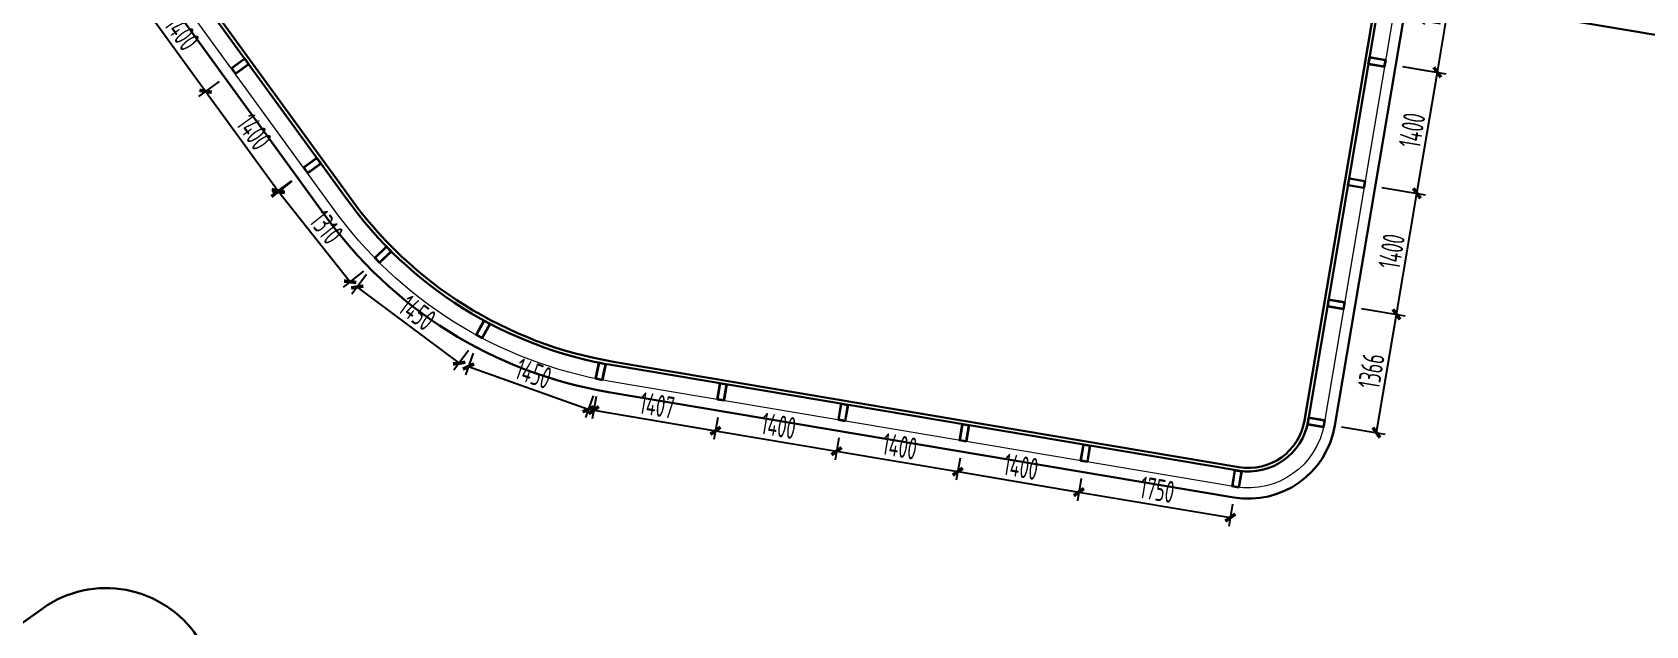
# Model space of a CAD drawing. Extents: x -936 to 12807311, y 101 to 1511157.
# Drawn here: x 12283921 to 12302307, y 1273290 to 1280057 of the extents above; entities that cross this region are included whole.
import ezdxf

# ---------------------------------------------------------------- set-up
doc = ezdxf.new("R2010")
doc.units = 0
doc.header["$LTSCALE"] = 1000
doc.header["$MEASUREMENT"] = 0
for name, color, linetype, lineweight in [('PX-GLAZ-F2$0$PX-GLAZ-F1$0$PX-GLAZ-F1$0$_EDO-ALUMINIUM-SECTION', 90, 'Continuous', 30), ('PX-GLAZ-F2$0$PX-GLAZ-F2$0$_EDO-ALUMINIUM-VIEW', 94, 'Continuous', 18), ('PX-GLAZ-F2$0$PX-GLAZ-F2$0$_EDO-GLASS-SECTION', 130, 'Continuous', 30), ('PX-GLAZ-F2$0$PX-GLAZ-F2$0$PX-GLAZ-F2$0$板边线', 36, 'Continuous', 30), ('PX-GLAZ-F2$0$PX-GLAZ-F2$0$板边线', 36, 'Continuous', 30)]:
    doc.layers.add(name, color=color, linetype=linetype, lineweight=lineweight)
doc.layers.add('PX-GLAZ-F2$0$PX-PLAN-F2-T1$0$A-DIMS-150', color=1, linetype='Continuous')
doc.styles.add('PX-GLAZ-F2$0$PX-PLAN-F2-T1$0$XD2008_T3', font='xd-hzs.shx', dxfattribs={"width": 0.7, "bigfont": 'xd-hztxt.shx'})
doc.dimstyles.new('PX-GLAZ-F2$0$PX-PLAN-F2-T1$0$XD300$0&&100', dxfattribs={"dimtxt": 250, "dimasz": 100, "dimexe": 100, "dimexo": 200, "dimgap": 50, "dimtad": 1, "dimdec": 0, "dimzin": 0, "dimdsep": 46, "dimtxsty": 'PX-GLAZ-F2$0$PX-PLAN-F2-T1$0$XD2008_T3', "dimblk": 'PX-GLAZ-F2$0$PX-PLAN-F2-T1$0$_ArchTick', "dimcen": 0.09, "dimclrt": 4, "dimazin": 2, "dimtfac": 1, "dimtdec": 0, "dimtix": 1, "dimtmove": 2, "dimatfit": 3, "dimfxl": 0, "dimtolj": 1, "dimtzin": 0, "dimarcsym": 0})

# ---------------------------------------------------------------- blocks, each defined once
blk = doc.blocks.new('PX-GLAZ-F2$0$PX-PLAN-F2-T1$0$_ArchTick')
at = {"color": 0, "linetype": 'ByBlock', "const_width": 0.4}
blk.add_lwpolyline([(-0.5, -0.5), (0.5, 0.5)], dxfattribs=at)
blk = doc.blocks.new('*D605')
at = {"layer": 'Defpoints', "color": 0, "transparency": 16777216}
for p in [(12285393, 1280749, 0), (12286213, 1279615), (12285895, 1279384)]:
    blk.add_point(p, dxfattribs=at)
at = {"layer": 'PX-GLAZ-F2$0$PX-PLAN-F2-T1$0$A-DIMS-150', "color": 0, "lineweight": -2, "transparency": 16777216}
for p, q in [((12285231, 1280632), (12284994, 1280460)), ((12285075, 1280519), (12285895, 1279384)), ((12286051, 1279497), (12285814, 1279326))]:
    blk.add_line(p, q, dxfattribs=at)
at = {"layer": 'PX-GLAZ-F2$0$PX-PLAN-F2-T1$0$A-DIMS-150', "color": 0, "lineweight": -2, "transparency": 16777216, "xscale": 100, "yscale": 100, "zscale": 100}
for p, rotation in [((12285075, 1280519), 125.8795980664976), ((12285895, 1279384), 305.8795980664976)]:
    blk.add_blockref('PX-GLAZ-F2$0$PX-PLAN-F2-T1$0$_ArchTick', p, dxfattribs=dict(at, rotation=rotation))
at = {"layer": 'PX-GLAZ-F2$0$PX-PLAN-F2-T1$0$A-DIMS-150', "color": 4, "transparency": 16777216, "insert": (12285627, 1280054), "char_height": 250, "attachment_point": 5, "rotation": 305.8796, "style": 'PX-GLAZ-F2$0$PX-PLAN-F2-T1$0$XD2008_T3'}
blk.add_mtext('\\A1;1400', dxfattribs=at)
blk = doc.blocks.new('*D606')
at = {"layer": 'Defpoints', "color": 0, "transparency": 16777216}
for p in [(12286213, 1279615), (12287036, 1278482), (12286719, 1278251)]:
    blk.add_point(p, dxfattribs=at)
at = {"layer": 'PX-GLAZ-F2$0$PX-PLAN-F2-T1$0$A-DIMS-150', "color": 0, "lineweight": -2, "transparency": 16777216}
for p, q in [((12286052, 1279497), (12285815, 1279325)), ((12285896, 1279384), (12286719, 1278251)), ((12286875, 1278364), (12286638, 1278192))]:
    blk.add_line(p, q, dxfattribs=at)
at = {"layer": 'PX-GLAZ-F2$0$PX-PLAN-F2-T1$0$A-DIMS-150', "color": 0, "lineweight": -2, "transparency": 16777216, "xscale": 100, "yscale": 100, "zscale": 100}
for p, rotation in [((12285896, 1279384), 126.0022527714349), ((12286719, 1278251), 306.0022527714349)]:
    blk.add_blockref('PX-GLAZ-F2$0$PX-PLAN-F2-T1$0$_ArchTick', p, dxfattribs=dict(at, rotation=rotation))
at = {"layer": 'PX-GLAZ-F2$0$PX-PLAN-F2-T1$0$A-DIMS-150', "color": 4, "transparency": 16777216, "insert": (12286449, 1278920), "char_height": 250, "attachment_point": 5, "rotation": 306.0023, "style": 'PX-GLAZ-F2$0$PX-PLAN-F2-T1$0$XD2008_T3'}
blk.add_mtext('\\A1;1400', dxfattribs=at)
blk = doc.blocks.new('*D607')
at = {"layer": 'Defpoints', "color": 0, "transparency": 16777216}
for p in [(12287036, 1278482), (12287851, 1277456), (12287543, 1277212)]:
    blk.add_point(p, dxfattribs=at)
at = {"layer": 'PX-GLAZ-F2$0$PX-PLAN-F2-T1$0$A-DIMS-150', "color": 0, "lineweight": -2, "transparency": 16777216}
for p, q in [((12286880, 1278358), (12286651, 1278176)), ((12286729, 1278238), (12287543, 1277212)), ((12287694, 1277331), (12287465, 1277150))]:
    blk.add_line(p, q, dxfattribs=at)
at = {"layer": 'PX-GLAZ-F2$0$PX-PLAN-F2-T1$0$A-DIMS-150', "color": 0, "lineweight": -2, "transparency": 16777216, "xscale": 100, "yscale": 100, "zscale": 100}
for p, rotation in [((12286729, 1278238), 128.4235843102244), ((12287543, 1277212), 308.4235843102244)]:
    blk.add_blockref('PX-GLAZ-F2$0$PX-PLAN-F2-T1$0$_ArchTick', p, dxfattribs=dict(at, rotation=rotation))
at = {"layer": 'PX-GLAZ-F2$0$PX-PLAN-F2-T1$0$A-DIMS-150', "color": 4, "transparency": 16777216, "insert": (12287273, 1277834), "char_height": 250, "attachment_point": 5, "rotation": 308.4236, "style": 'PX-GLAZ-F2$0$PX-PLAN-F2-T1$0$XD2008_T3'}
blk.add_mtext('\\A1;1310', dxfattribs=at)
blk = doc.blocks.new('*D608')
at = {"layer": 'Defpoints', "color": 0, "transparency": 16777216}
for p in [(12287851, 1277456), (12289012, 1276587), (12288785, 1276284)]:
    blk.add_point(p, dxfattribs=at)
at = {"layer": 'PX-GLAZ-F2$0$PX-PLAN-F2-T1$0$A-DIMS-150', "color": 0, "lineweight": -2, "transparency": 16777216}
for p, q in [((12287731, 1277295), (12287564, 1277072)), ((12287624, 1277152), (12288785, 1276284)), ((12288893, 1276427), (12288726, 1276203))]:
    blk.add_line(p, q, dxfattribs=at)
at = {"layer": 'PX-GLAZ-F2$0$PX-PLAN-F2-T1$0$A-DIMS-150', "color": 0, "lineweight": -2, "transparency": 16777216, "xscale": 100, "yscale": 100, "zscale": 100}
for p, rotation in [((12287624, 1277152), 143.2289040738408), ((12288785, 1276284), 323.2289040738408)]:
    blk.add_blockref('PX-GLAZ-F2$0$PX-PLAN-F2-T1$0$_ArchTick', p, dxfattribs=dict(at, rotation=rotation))
at = {"layer": 'PX-GLAZ-F2$0$PX-PLAN-F2-T1$0$A-DIMS-150', "color": 4, "transparency": 16777216, "insert": (12288309, 1276858), "char_height": 250, "attachment_point": 5, "rotation": 323.2289, "style": 'PX-GLAZ-F2$0$PX-PLAN-F2-T1$0$XD2008_T3'}
blk.add_mtext('\\A1;1450', dxfattribs=at)
blk = doc.blocks.new('*D609')
at = {"layer": 'Defpoints', "color": 0, "transparency": 16777216}
for p in [(12289012, 1276587), (12290378, 1276099), (12290256, 1275758)]:
    blk.add_point(p, dxfattribs=at)
at = {"layer": 'PX-GLAZ-F2$0$PX-PLAN-F2-T1$0$A-DIMS-150', "color": 0, "lineweight": -2, "transparency": 16777216}
for p, q in [((12288945, 1276399), (12288857, 1276152)), ((12288891, 1276246), (12290256, 1275758)), ((12290311, 1275911), (12290223, 1275664))]:
    blk.add_line(p, q, dxfattribs=at)
at = {"layer": 'PX-GLAZ-F2$0$PX-PLAN-F2-T1$0$A-DIMS-150', "color": 0, "lineweight": -2, "transparency": 16777216, "xscale": 100, "yscale": 100, "zscale": 100}
for p, rotation in [((12288891, 1276246), 160.3321218391141), ((12290256, 1275758), 340.3321218391141)]:
    blk.add_blockref('PX-GLAZ-F2$0$PX-PLAN-F2-T1$0$_ArchTick', p, dxfattribs=dict(at, rotation=rotation))
at = {"layer": 'PX-GLAZ-F2$0$PX-PLAN-F2-T1$0$A-DIMS-150', "color": 4, "transparency": 16777216, "insert": (12289632, 1276167), "char_height": 250, "attachment_point": 5, "rotation": 340.3321, "style": 'PX-GLAZ-F2$0$PX-PLAN-F2-T1$0$XD2008_T3'}
blk.add_mtext('\\A1;1450', dxfattribs=at)
blk = doc.blocks.new('*D528')
at = {"layer": 'Defpoints', "color": 0, "transparency": 16777216}
for p in [(12290378, 1276099), (12291765, 1275864), (12291706, 1275513)]:
    blk.add_point(p, dxfattribs=at)
at = {"layer": 'PX-GLAZ-F2$0$PX-PLAN-F2-T1$0$A-DIMS-150', "color": 0, "lineweight": -2, "transparency": 16777216}
for p, q in [((12290345, 1275902), (12290302, 1275650)), ((12290319, 1275748), (12291706, 1275513)), ((12291732, 1275666), (12291689, 1275414))]:
    blk.add_line(p, q, dxfattribs=at)
at = {"layer": 'PX-GLAZ-F2$0$PX-PLAN-F2-T1$0$A-DIMS-150', "color": 0, "lineweight": -2, "transparency": 16777216, "xscale": 100, "yscale": 100, "zscale": 100}
for p, rotation in [((12290319, 1275748), 170.3594798406666), ((12291706, 1275513), 350.3594798406666)]:
    blk.add_blockref('PX-GLAZ-F2$0$PX-PLAN-F2-T1$0$_ArchTick', p, dxfattribs=dict(at, rotation=rotation))
at = {"layer": 'PX-GLAZ-F2$0$PX-PLAN-F2-T1$0$A-DIMS-150', "color": 4, "transparency": 16777216, "insert": (12291041, 1275803), "char_height": 250, "attachment_point": 5, "rotation": 350.3595, "style": 'PX-GLAZ-F2$0$PX-PLAN-F2-T1$0$XD2008_T3'}
blk.add_mtext('\\A1;1407', dxfattribs=at)
blk = doc.blocks.new('*D529')
at = {"layer": 'Defpoints', "color": 0, "transparency": 16777216}
for p in [(12291765, 1275864), (12293146, 1275631), (12293086, 1275280)]:
    blk.add_point(p, dxfattribs=at)
at = {"layer": 'PX-GLAZ-F2$0$PX-PLAN-F2-T1$0$A-DIMS-150', "color": 0, "lineweight": -2, "transparency": 16777216}
for p, q in [((12291732, 1275666), (12291689, 1275415)), ((12291706, 1275513), (12293086, 1275280)), ((12293112, 1275433), (12293070, 1275182))]:
    blk.add_line(p, q, dxfattribs=at)
at = {"layer": 'PX-GLAZ-F2$0$PX-PLAN-F2-T1$0$A-DIMS-150', "color": 0, "lineweight": -2, "transparency": 16777216, "xscale": 100, "yscale": 100, "zscale": 100}
for p, rotation in [((12291706, 1275513), 170.4236160039221), ((12293086, 1275280), 350.423616003922)]:
    blk.add_blockref('PX-GLAZ-F2$0$PX-PLAN-F2-T1$0$_ArchTick', p, dxfattribs=dict(at, rotation=rotation))
at = {"layer": 'PX-GLAZ-F2$0$PX-PLAN-F2-T1$0$A-DIMS-150', "color": 4, "transparency": 16777216, "insert": (12292425, 1275569), "char_height": 250, "attachment_point": 5, "rotation": 350.4236, "style": 'PX-GLAZ-F2$0$PX-PLAN-F2-T1$0$XD2008_T3'}
blk.add_mtext('\\A1;1400', dxfattribs=at)
blk = doc.blocks.new('*D530')
at = {"layer": 'Defpoints', "color": 0, "transparency": 16777216}
for p in [(12293146, 1275631), (12294526, 1275398), (12294467, 1275047)]:
    blk.add_point(p, dxfattribs=at)
at = {"layer": 'PX-GLAZ-F2$0$PX-PLAN-F2-T1$0$A-DIMS-150', "color": 0, "lineweight": -2, "transparency": 16777216}
for p, q in [((12293112, 1275433), (12293070, 1275182)), ((12293086, 1275280), (12294467, 1275047)), ((12294493, 1275201), (12294450, 1274949))]:
    blk.add_line(p, q, dxfattribs=at)
at = {"layer": 'PX-GLAZ-F2$0$PX-PLAN-F2-T1$0$A-DIMS-150', "color": 0, "lineweight": -2, "transparency": 16777216, "xscale": 100, "yscale": 100, "zscale": 100}
for p, rotation in [((12293086, 1275280), 170.4236160039662), ((12294467, 1275047), 350.4236160039662)]:
    blk.add_blockref('PX-GLAZ-F2$0$PX-PLAN-F2-T1$0$_ArchTick', p, dxfattribs=dict(at, rotation=rotation))
at = {"layer": 'PX-GLAZ-F2$0$PX-PLAN-F2-T1$0$A-DIMS-150', "color": 4, "transparency": 16777216, "insert": (12293806, 1275336), "char_height": 250, "attachment_point": 5, "rotation": 350.4236, "style": 'PX-GLAZ-F2$0$PX-PLAN-F2-T1$0$XD2008_T3'}
blk.add_mtext('\\A1;1400', dxfattribs=at)
blk = doc.blocks.new('*D531')
at = {"layer": 'Defpoints', "color": 0, "transparency": 16777216}
for p in [(12294526, 1275398), (12295907, 1275165), (12295847, 1274814)]:
    blk.add_point(p, dxfattribs=at)
at = {"layer": 'PX-GLAZ-F2$0$PX-PLAN-F2-T1$0$A-DIMS-150', "color": 0, "lineweight": -2, "transparency": 16777216}
for p, q in [((12294493, 1275201), (12294450, 1274948)), ((12294467, 1275047), (12295847, 1274814)), ((12295873, 1274968), (12295831, 1274715))]:
    blk.add_line(p, q, dxfattribs=at)
at = {"layer": 'PX-GLAZ-F2$0$PX-PLAN-F2-T1$0$A-DIMS-150', "color": 0, "lineweight": -2, "transparency": 16777216, "xscale": 100, "yscale": 100, "zscale": 100}
for p, rotation in [((12294467, 1275047), 170.4236160039474), ((12295847, 1274814), 350.4236160039474)]:
    blk.add_blockref('PX-GLAZ-F2$0$PX-PLAN-F2-T1$0$_ArchTick', p, dxfattribs=dict(at, rotation=rotation))
at = {"layer": 'PX-GLAZ-F2$0$PX-PLAN-F2-T1$0$A-DIMS-150', "color": 4, "transparency": 16777216, "insert": (12295186, 1275103), "char_height": 250, "attachment_point": 5, "rotation": 350.4236, "style": 'PX-GLAZ-F2$0$PX-PLAN-F2-T1$0$XD2008_T3'}
blk.add_mtext('\\A1;1400', dxfattribs=at)
blk = doc.blocks.new('*D532')
at = {"layer": 'Defpoints', "color": 0, "transparency": 16777216}
for p in [(12295907, 1275165), (12297632, 1274874), (12297573, 1274523)]:
    blk.add_point(p, dxfattribs=at)
at = {"layer": 'PX-GLAZ-F2$0$PX-PLAN-F2-T1$0$A-DIMS-150', "color": 0, "lineweight": -2, "transparency": 16777216}
for p, q in [((12295873, 1274968), (12295831, 1274715)), ((12295847, 1274814), (12297573, 1274523)), ((12297599, 1274677), (12297556, 1274424))]:
    blk.add_line(p, q, dxfattribs=at)
at = {"layer": 'PX-GLAZ-F2$0$PX-PLAN-F2-T1$0$A-DIMS-150', "color": 0, "lineweight": -2, "transparency": 16777216, "xscale": 100, "yscale": 100, "zscale": 100}
for p, rotation in [((12295847, 1274814), 170.4236160849962), ((12297573, 1274523), 350.4236160849962)]:
    blk.add_blockref('PX-GLAZ-F2$0$PX-PLAN-F2-T1$0$_ArchTick', p, dxfattribs=dict(at, rotation=rotation))
at = {"layer": 'PX-GLAZ-F2$0$PX-PLAN-F2-T1$0$A-DIMS-150', "color": 4, "transparency": 16777216, "insert": (12296739, 1274841), "char_height": 250, "attachment_point": 5, "rotation": 350.4236, "style": 'PX-GLAZ-F2$0$PX-PLAN-F2-T1$0$XD2008_T3'}
blk.add_mtext('\\A1;1750', dxfattribs=at)
blk = doc.blocks.new('*D534')
at = {"layer": 'Defpoints', "color": 0, "transparency": 16777216}
for p in [(12298870, 1276940), (12299466, 1276840), (12298643, 1275593)]:
    blk.add_point(p, dxfattribs=at)
at = {"layer": 'PX-GLAZ-F2$0$PX-PLAN-F2-T1$0$A-DIMS-150', "color": 0, "lineweight": -2, "transparency": 16777216}
for p, q in [((12299067, 1276907), (12299564, 1276823)), ((12299238, 1275492), (12299466, 1276840)), ((12298840, 1275559), (12299337, 1275475))]:
    blk.add_line(p, q, dxfattribs=at)
at = {"layer": 'PX-GLAZ-F2$0$PX-PLAN-F2-T1$0$A-DIMS-150', "color": 0, "lineweight": -2, "transparency": 16777216, "xscale": 100, "yscale": 100, "zscale": 100}
for p, rotation in [((12299466, 1276840), 80.4142911311892), ((12299238, 1275492), 260.4142911311892)]:
    blk.add_blockref('PX-GLAZ-F2$0$PX-PLAN-F2-T1$0$_ArchTick', p, dxfattribs=dict(at, rotation=rotation))
at = {"layer": 'PX-GLAZ-F2$0$PX-PLAN-F2-T1$0$A-DIMS-150', "color": 4, "transparency": 16777216, "insert": (12299179, 1276195), "char_height": 250, "attachment_point": 5, "rotation": 80.4143, "style": 'PX-GLAZ-F2$0$PX-PLAN-F2-T1$0$XD2008_T3'}
blk.add_mtext('\\A1;1366', dxfattribs=at)
blk = doc.blocks.new('*D535')
at = {"layer": 'Defpoints', "color": 0, "transparency": 16777216}
for p in [(12299103, 1278321), (12299699, 1278220), (12298870, 1276940)]:
    blk.add_point(p, dxfattribs=at)
at = {"layer": 'PX-GLAZ-F2$0$PX-PLAN-F2-T1$0$A-DIMS-150', "color": 0, "lineweight": -2, "transparency": 16777216}
for p, q in [((12299300, 1278287), (12299797, 1278203)), ((12299466, 1276840), (12299699, 1278220)), ((12299067, 1276907), (12299564, 1276823))]:
    blk.add_line(p, q, dxfattribs=at)
at = {"layer": 'PX-GLAZ-F2$0$PX-PLAN-F2-T1$0$A-DIMS-150', "color": 0, "lineweight": -2, "transparency": 16777216, "xscale": 100, "yscale": 100, "zscale": 100}
for p, rotation in [((12299699, 1278220), 80.41429113118922), ((12299466, 1276840), 260.4142911311892)]:
    blk.add_blockref('PX-GLAZ-F2$0$PX-PLAN-F2-T1$0$_ArchTick', p, dxfattribs=dict(at, rotation=rotation))
at = {"layer": 'PX-GLAZ-F2$0$PX-PLAN-F2-T1$0$A-DIMS-150', "color": 4, "transparency": 16777216, "insert": (12299410, 1277559), "char_height": 250, "attachment_point": 5, "rotation": 80.4143, "style": 'PX-GLAZ-F2$0$PX-PLAN-F2-T1$0$XD2008_T3'}
blk.add_mtext('\\A1;1400', dxfattribs=at)
blk = doc.blocks.new('*D536')
at = {"layer": 'Defpoints', "color": 0, "transparency": 16777216}
for p in [(12299336, 1279701), (12299932, 1279600), (12299103, 1278321)]:
    blk.add_point(p, dxfattribs=at)
at = {"layer": 'PX-GLAZ-F2$0$PX-PLAN-F2-T1$0$A-DIMS-150', "color": 0, "lineweight": -2, "transparency": 16777216}
for p, q in [((12299534, 1279668), (12300030, 1279584)), ((12299699, 1278220), (12299932, 1279600)), ((12299300, 1278287), (12299797, 1278203))]:
    blk.add_line(p, q, dxfattribs=at)
at = {"layer": 'PX-GLAZ-F2$0$PX-PLAN-F2-T1$0$A-DIMS-150', "color": 0, "lineweight": -2, "transparency": 16777216, "xscale": 100, "yscale": 100, "zscale": 100}
for p, rotation in [((12299932, 1279600), 80.41429113118922), ((12299699, 1278220), 260.4142911311892)]:
    blk.add_blockref('PX-GLAZ-F2$0$PX-PLAN-F2-T1$0$_ArchTick', p, dxfattribs=dict(at, rotation=rotation))
at = {"layer": 'PX-GLAZ-F2$0$PX-PLAN-F2-T1$0$A-DIMS-150', "color": 4, "transparency": 16777216, "insert": (12299643, 1278939), "char_height": 250, "attachment_point": 5, "rotation": 80.4143, "style": 'PX-GLAZ-F2$0$PX-PLAN-F2-T1$0$XD2008_T3'}
blk.add_mtext('\\A1;1400', dxfattribs=at)
blk = doc.blocks.new('*D584')
at = {"layer": 'Defpoints', "color": 0, "transparency": 16777216}
for p in [(12299567, 1281082, 0), (12300165, 1280981), (12299336, 1279701)]:
    blk.add_point(p, dxfattribs=at)
at = {"layer": 'PX-GLAZ-F2$0$PX-PLAN-F2-T1$0$A-DIMS-150', "color": 0, "lineweight": -2, "transparency": 16777216}
for p, q in [((12299764, 1281049), (12300264, 1280964)), ((12299932, 1279600), (12300165, 1280981)), ((12299534, 1279668), (12300030, 1279584))]:
    blk.add_line(p, q, dxfattribs=at)
at = {"layer": 'PX-GLAZ-F2$0$PX-PLAN-F2-T1$0$A-DIMS-150', "color": 0, "lineweight": -2, "transparency": 16777216, "xscale": 100, "yscale": 100, "zscale": 100}
for p, rotation in [((12300165, 1280981), 80.41429113118922), ((12299932, 1279600), 260.4142911311892)]:
    blk.add_blockref('PX-GLAZ-F2$0$PX-PLAN-F2-T1$0$_ArchTick', p, dxfattribs=dict(at, rotation=rotation))
at = {"layer": 'PX-GLAZ-F2$0$PX-PLAN-F2-T1$0$A-DIMS-150', "color": 4, "transparency": 16777216, "insert": (12299876, 1280320), "char_height": 250, "attachment_point": 5, "rotation": 80.4143, "style": 'PX-GLAZ-F2$0$PX-PLAN-F2-T1$0$XD2008_T3'}
blk.add_mtext('\\A1;1400', dxfattribs=at)
blk = doc.blocks.new('PX-GLAZ-F2')
at = {"layer": 'PX-GLAZ-F2$0$PX-GLAZ-F1$0$PX-GLAZ-F1$0$_EDO-ALUMINIUM-SECTION'}
for points in [[(12286237, 1279582.2), (12286388.3, 1279692.1), (12286341.2, 1279756.8), (12286190, 1279646.9)], [(12299343.1, 1279740.4), (12299158.7, 1279771.6), (12299145.3, 1279692.7), (12299329.7, 1279661.5)], [(12287059.9, 1278449.6), (12287211.2, 1278559.5), (12287164.2, 1278624.2), (12287012.9, 1278514.3)], [(12299109.9, 1278360), (12298925.5, 1278391.1), (12298912.2, 1278312.2), (12299096.6, 1278281.1)], [(12287878.5, 1277426.9), (12288012.6, 1277557.2), (12287956.8, 1277614.6), (12287822.7, 1277484.3)], [(12298876.8, 1276979.5), (12298692.4, 1277010.6), (12298679.1, 1276931.8), (12298863.5, 1276900.6)], [(12289047.5, 1276568.1), (12289137.4, 1276732.1), (12289067.3, 1276770.5), (12288977.4, 1276606.5)], [(12290417.5, 1276091.1), (12290455.2, 1276274.3), (12290376.8, 1276290.4), (12290339.1, 1276107.2)], [(12291804.6, 1275856.9), (12291835.7, 1276041.3), (12291756.8, 1276054.6), (12291725.7, 1275870.2)], [(12293185, 1275624), (12293216.2, 1275808.4), (12293137.3, 1275821.7), (12293106.2, 1275637.3)], [(12298649.2, 1275632.1), (12298464.8, 1275663.2), (12298451.5, 1275584.4), (12298635.9, 1275553.2)], [(12294565.5, 1275391.1), (12294596.6, 1275575.5), (12294517.8, 1275588.8), (12294486.7, 1275404.4)], [(12295946, 1275158.2), (12295977.1, 1275342.6), (12295898.3, 1275355.9), (12295867.1, 1275171.5)], [(12297671.3, 1274867.1), (12297702.4, 1275051.5), (12297623.5, 1275064.8), (12297592.4, 1274880.4)]]:
    blk.add_lwpolyline(points, close=True, dxfattribs=at)
at = {"layer": 'PX-GLAZ-F2$0$PX-GLAZ-F1$0$PX-GLAZ-F1$0$_EDO-ALUMINIUM-SECTION', "elevation": 0}
for points in [[(12286384.1, 1279692.8), (12286237.7, 1279586.4), (12286194.2, 1279646.3), (12286340.6, 1279752.6)], [(12299161.1, 1279768.1), (12299339.6, 1279738), (12299327.3, 1279665), (12299148.8, 1279695.1)], [(12287207, 1278560.2), (12287060.6, 1278453.8), (12287017.1, 1278513.7), (12287163.5, 1278620.1)], [(12298928, 1278387.6), (12299106.5, 1278357.5), (12299094.1, 1278284.5), (12298915.7, 1278314.7)], [(12288008.3, 1277557.3), (12287878.5, 1277431.2), (12287827, 1277484.2), (12287956.8, 1277610.4)], [(12298694.9, 1277007.2), (12298873.3, 1276977), (12298861, 1276904.1), (12298682.5, 1276934.2)], [(12289133.3, 1276730.9), (12289046.4, 1276572.2), (12288981.5, 1276607.7), (12289068.4, 1276766.5)], [(12290451.6, 1276271.9), (12290415.2, 1276094.6), (12290342.7, 1276109.5), (12290379.1, 1276286.8)], [(12291832.2, 1276038.9), (12291802.1, 1275860.4), (12291729.1, 1275872.7), (12291759.2, 1276051.2)], [(12293212.7, 1275805.9), (12293182.6, 1275627.5), (12293109.6, 1275639.8), (12293139.7, 1275818.3)], [(12298467.3, 1275659.8), (12298645.8, 1275629.6), (12298633.5, 1275556.7), (12298455, 1275586.8)], [(12294593.2, 1275573), (12294563.1, 1275394.6), (12294490.1, 1275406.9), (12294520.2, 1275585.3)], [(12295973.7, 1275340.1), (12295943.6, 1275161.7), (12295870.6, 1275174), (12295900.7, 1275352.4)], [(12297698.9, 1275049.1), (12297668.8, 1274870.6), (12297595.9, 1274882.9), (12297626, 1275061.4)]]:
    blk.add_lwpolyline(points, close=True, dxfattribs=at)
at = {"layer": 'PX-GLAZ-F2$0$PX-GLAZ-F2$0$_EDO-ALUMINIUM-VIEW'}
blk.add_lwpolyline([(12302046.1, 1289693.6), (12301052.3, 1289861.3), (12298642.6, 1275592.7, -0.4141182), (12297631.9, 1274873.8), (12290507.3, 1276075.8, -0.1989841), (12287343.7, 1278059.1), (12284592.8, 1281845)], format="xyb", dxfattribs=at)
at = {"layer": 'PX-GLAZ-F2$0$PX-GLAZ-F2$0$_EDO-GLASS-SECTION'}
for points in [[(12302073.6, 1289878.6), (12300899, 1290076.8), (12298458.2, 1275623.8, -0.4141182), (12297663, 1275058.2), (12290538.4, 1276260.2, -0.1990373), (12287495.5, 1278168.3), (12284743.5, 1281955.7)], [(12302079.5, 1289918.2), (12300866.2, 1290122.9), (12298418.7, 1275630.5, -0.4141182), (12297669.6, 1275097.6), (12290545.1, 1276299.6, -0.1990491), (12287528, 1278191.6), (12284775.9, 1281979.2)]]:
    blk.add_lwpolyline(points, format="xyb", dxfattribs=at)
at = {"layer": 'PX-GLAZ-F2$0$PX-GLAZ-F2$0$PX-GLAZ-F2$0$板边线'}
blk.add_lwpolyline([(12326283.4, 1261184.7), (12323228.6, 1261701.7), (12323315.8, 1262203.3), (12317294.3, 1263217.6), (12319640.3, 1277121), (12307511.4, 1279167.1), (12302099.9, 1280079.9), (12299596.5, 1280502.3), (12298763.9, 1275572.2, -0.4141182), (12297611.4, 1274752.5), (12290486.8, 1275954.5, -0.1989507), (12287243.8, 1277987.3), (12284364.5, 1281953.7), (12281975.1, 1280259.9), (12283288.6, 1278411.6), (12275895.8, 1273155.4), (12274664.9, 1274886), (12258588.5, 1263452.6, 0.4131972)], format="xyb", dxfattribs=at)
blk.add_lwpolyline([(12281567.1, 1271727.6), (12279749.5, 1270434.7, 0.1989124), (12279017.9, 1269267.4), (12277039, 1257535.9, 0.4141848), (12278514.5, 1255461.7), (12285860.5, 1254222.4, 0.4141818), (12287934.8, 1255697.6), (12288371.3, 1258198.8), (12287217.9, 1259820.3), (12289744.1, 1261617.1), (12289088.8, 1262538.4), (12289782.9, 1266649.7, 0.1989405), (12289474.8, 1267992.7), (12285834.2, 1273111, 0.4214131), (12284096.5, 1273526.7)], format="xyb", close=True, dxfattribs=at)
at = {"layer": 'PX-GLAZ-F2$0$PX-GLAZ-F2$0$板边线'}
blk.add_lwpolyline([(12281567.1, 1271727.6), (12279749.5, 1270434.7, 0.1989124), (12279017.9, 1269267.4), (12277155.5, 1258226.2, 0.4142032), (12279204.7, 1255345.3), (12285174.1, 1254338.2, 0.4125659), (12288052.8, 1256373.5), (12288371.3, 1258198.8), (12287217.9, 1259820.3), (12289744.1, 1261617.1), (12289088.8, 1262538.4), (12289782.9, 1266649.7, 0.1989405), (12289474.8, 1267992.7), (12285834.2, 1273111, 0.4214131), (12284096.5, 1273526.7)], format="xyb", close=True, dxfattribs=at)
at = {"layer": 'PX-GLAZ-F2$0$PX-PLAN-F2-T1$0$A-DIMS-150'}
for base, p1, p2, picture, middle in [((12300165, 1280980.9), (12299336.4, 1279701), (12299566.6, 1281081.9, 0), '*D584', (12299875.8, 1280319.8)), ((12299931.8, 1279600.4), (12299103.3, 1278320.5), (12299336.4, 1279701), '*D536', (12299642.7, 1278939.3)), ((12299698.7, 1278220), (12298870.1, 1276940.1), (12299103.3, 1278320.5), '*D535', (12299409.6, 1277558.9))]:
    dim = blk.add_linear_dim(base=base, p1=p1, p2=p2, angle=260.41429, dimstyle='PX-GLAZ-F2$0$PX-PLAN-F2-T1$0$XD300$0&&100', dxfattribs=at)
    dim.commit()
    dim.dimension.update_dxf_attribs({"geometry": picture, "text_midpoint": middle})
for p1, p2, distance, picture, middle in [((12285393, 1280748.9, 0), (12286213.5, 1279614.6), -392.6, '*D605', (12285626.9, 1280054.2)), ((12286213.5, 1279614.6), (12287036.4, 1278482), -392.6, '*D606', (12286448.9, 1278920.4)), ((12287036.4, 1278482), (12287850.6, 1277455.6), -392.2, '*D607', (12287273.3, 1277833.8)), ((12287850.5899, 1277455.607), (12289012.4707, 1276587.3229), -379.203, '*D608', (12288309.2904, 1276857.8915)), ((12298642.6, 1275592.7), (12298870.1, 1276940.1), -603.9, '*D534', (12299179.2, 1276195)), ((12289012.5, 1276587.3), (12290378.3, 1276099.1), -362.1, '*D609', (12289632.4, 1276167.1)), ((12290378.3, 1276099.1), (12291765.1, 1275863.6), -355.7, '*D528', (12291041.5, 1275803.2)), ((12291765.1, 1275863.6), (12293145.6, 1275630.7), -355.3, '*D529', (12292425.4, 1275569.3)), ((12293145.6, 1275630.7), (12294526.1, 1275397.8), -355.3, '*D530', (12293805.9, 1275336.4)), ((12294526.1, 1275397.8), (12295906.6, 1275164.9), -355.7, '*D531', (12295186.3, 1275103.1)), ((12295906.6, 1275164.9), (12297631.9, 1274873.8), -356.1, '*D532', (12296739.1, 1274840.7))]:
    dim = blk.add_aligned_dim(p1=p1, p2=p2, distance=distance, dimstyle='PX-GLAZ-F2$0$PX-PLAN-F2-T1$0$XD300$0&&100', dxfattribs=at)
    dim.commit()
    dim.dimension.update_dxf_attribs({"geometry": picture, "text_midpoint": middle})

msp = doc.modelspace()

# ---------------------------------------------------------------- block references
msp.add_blockref('PX-GLAZ-F2', (0, 0))

doc.saveas('drawing.dxf')
